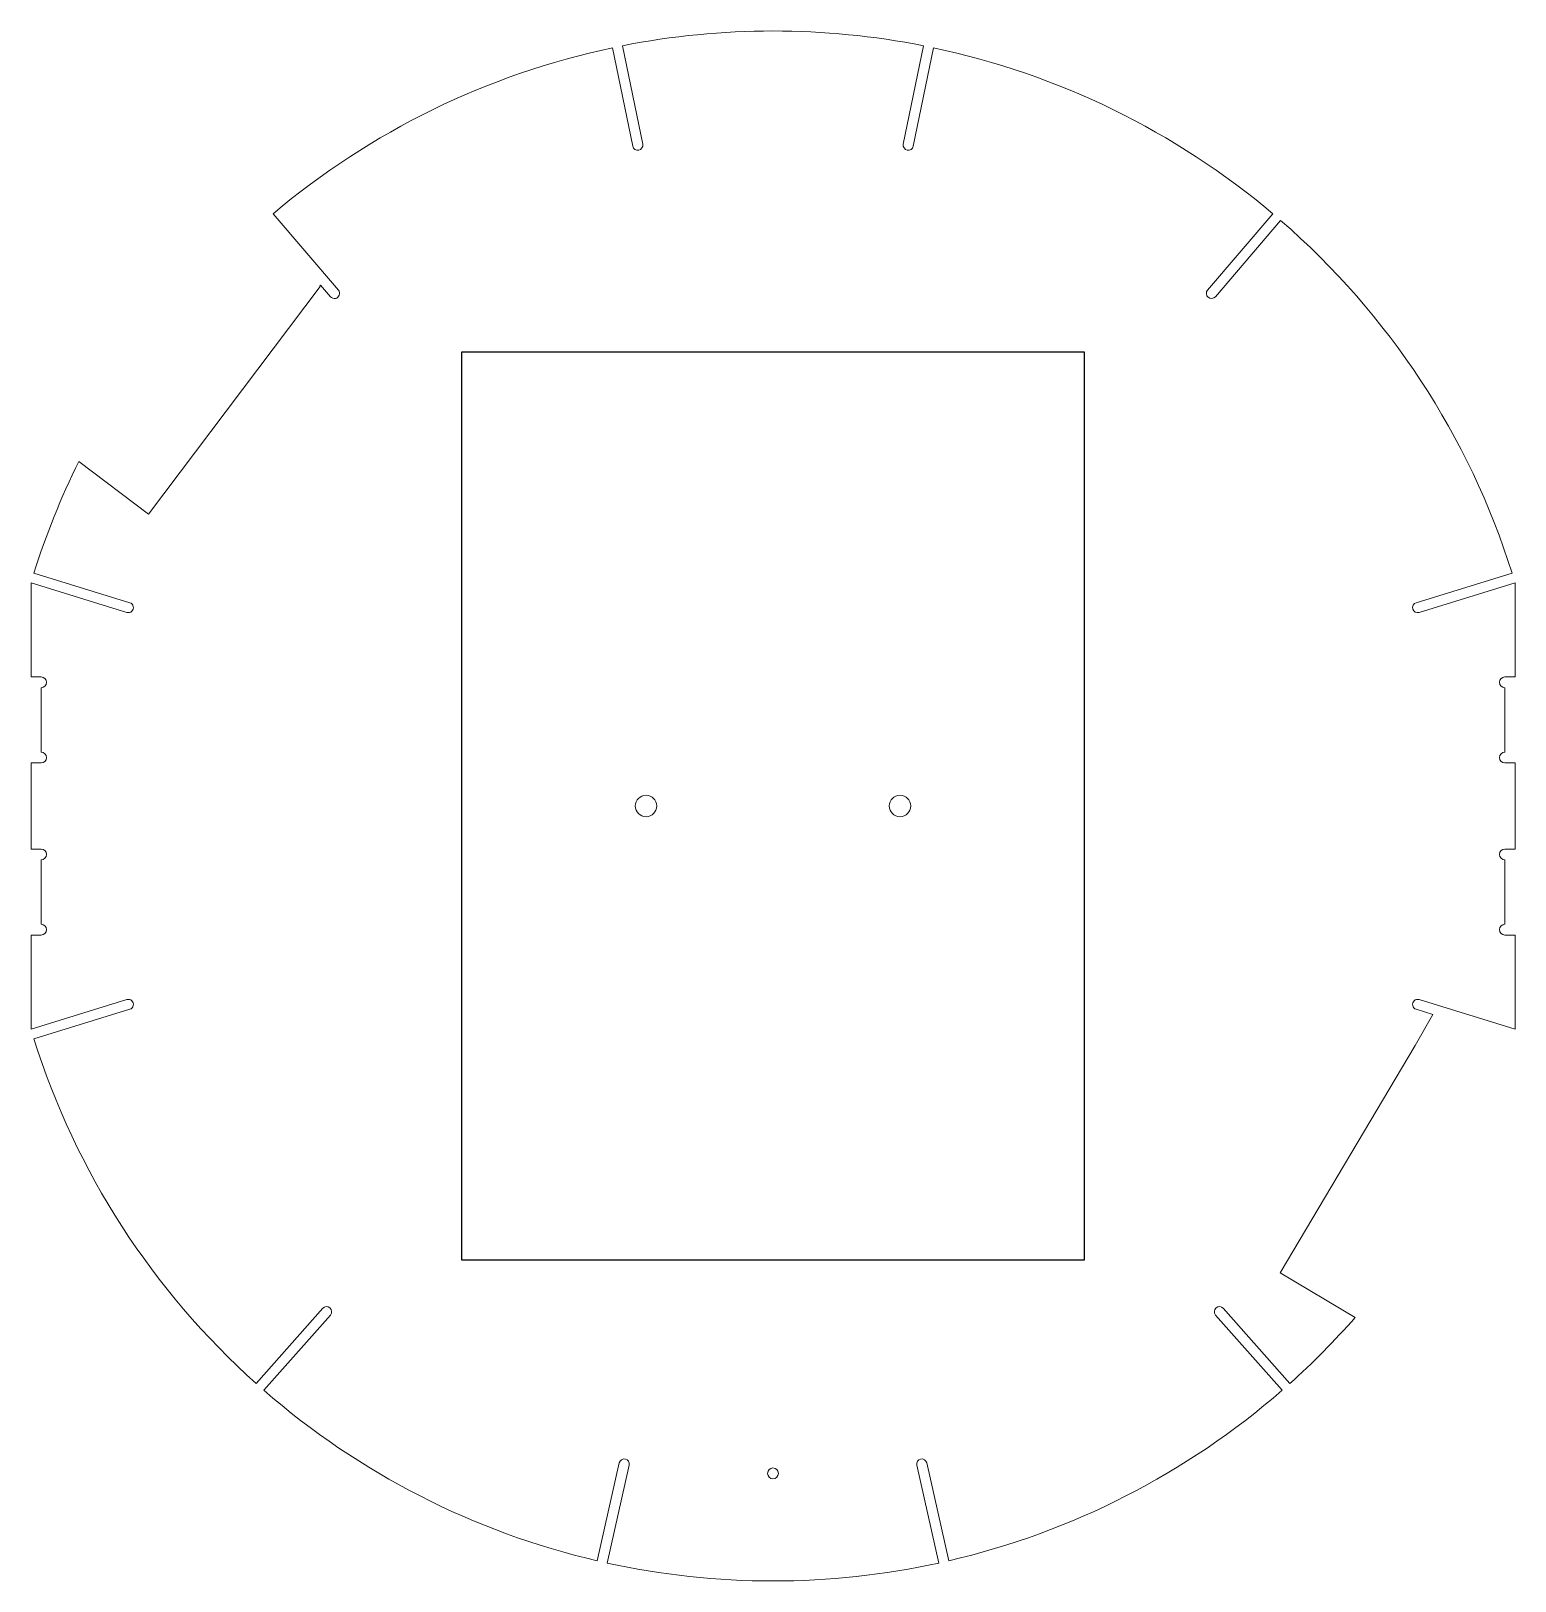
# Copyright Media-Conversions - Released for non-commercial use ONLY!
# Model space of a CAD drawing. Header units: millimetres. Extents: x 9 to 447, y 6 to 464.
import ezdxf

# ---------------------------------------------------------------- set-up
doc = ezdxf.new("R2010")
doc.units = ezdxf.units.MM
doc.layers.get('0').update_dxf_attribs({"lineweight": 25})
doc.layers.add('VISIBLE', color=7, linetype='Continuous', lineweight=0)

msp = doc.modelspace()

# ---------------------------------------------------------------- linework, layer by layer
for p, q in [((319.81, 368.9), (135.81, 368.9)), ((135.81, 368.9), (135.81, 100.9)), ((319.81, 100.9), (319.81, 368.9)), ((135.81, 100.9), (319.81, 100.9))]:
    msp.add_line(p, q)
at = {"layer": 'VISIBLE'}
for p, q in [((186.4, 429.7), (180.46, 458.74)), ((189.34, 430.3), (183.39, 459.35)), ((266.29, 430.3), (272.23, 459.35)), ((269.23, 429.7), (275.17, 458.74)), ((80.21, 409.72), (99.48, 387.2)), ((356.14, 387.2), (375.42, 409.72)), ((358.42, 385.25), (377.7, 407.77)), ((94.1, 388.3), (43.47, 321.08)), ((94.24, 388.71), (93.99, 388.38)), ((93.99, 388.38), (94.1, 388.3)), ((94.24, 388.71), (97.2, 385.25)), ((43.47, 321.08), (22.86, 336.61)), ((37.92, 294.92), (9.58, 303.65)), ((417.71, 294.92), (446.04, 303.65)), ((8.74, 273), (8.74, 300.77)), ((37.03, 292.06), (8.74, 300.77)), ((418.59, 292.06), (446.89, 300.77)), ((446.89, 300.77), (446.89, 273)), ((11.74, 273), (8.74, 273)), ((446.89, 273), (443.89, 273)), ((11.74, 250.77), (11.74, 269.82)), ((443.89, 269.82), (443.89, 250.77)), ((8.74, 247.6), (11.74, 247.6)), ((8.74, 222.2), (8.74, 247.6)), ((443.89, 247.6), (446.89, 247.6)), ((446.89, 247.6), (446.89, 222.2)), ((11.74, 222.2), (8.74, 222.2)), ((446.89, 222.2), (443.89, 222.2)), ((11.74, 199.97), (11.74, 219.02)), ((443.89, 219.02), (443.89, 199.97)), ((8.74, 196.8), (11.74, 196.8)), ((8.74, 169.03), (8.74, 196.8)), ((443.89, 196.8), (446.89, 196.8)), ((446.89, 196.8), (446.89, 169.03)), ((37.03, 177.74), (8.74, 169.03)), ((37.92, 174.87), (9.58, 166.15)), ((417.71, 174.87), (422.66, 173.35)), ((418.59, 177.74), (446.89, 169.03)), ((417.38, 164.21), (422.66, 173.35)), ((377.55, 97.1), (417.38, 164.21)), ((399.74, 83.93), (377.55, 97.1)), ((94.88, 86.6), (75.26, 64.37)), ((97.13, 84.61), (77.51, 62.39)), ((358.49, 84.61), (378.11, 62.39)), ((360.74, 86.6), (380.36, 64.37)), ((182.43, 40.98), (175.89, 12.07)), ((185.36, 40.32), (178.82, 11.4)), ((270.27, 40.32), (276.81, 11.4)), ((273.19, 40.98), (279.73, 12.07))]:
    msp.add_line(p, q, dxfattribs=at)
for centre, radius in [((190.32, 234.9), 3.17), ((265.31, 234.9), 3.17), ((227.81, 37.87), 1.59)]:
    msp.add_circle(centre, radius, dxfattribs=at)
for centre, radius, start, end in [((227.81, 234.9), 228.8, 78.8056, 101.1944), ((227.81, 234.9), 228.8, 101.9456, 130.1744), ((227.81, 234.9), 228.8, 49.8256, 78.0544), ((187.87, 430), 1.5, 191.57, 11.5691), ((267.76, 430), 1.5, 168.43, 348.4287), ((227.81, 234.9), 228.8, 17.4856, 49.0744), ((98.34, 386.22), 1.5, 220.5453, 40.55), ((357.28, 386.22), 1.5, 139.45, 319.4451), ((227.81, 234.9), 228.8, 153.6067, 162.5144), ((37.48, 293.49), 1.5, 252.8852, 72.89), ((418.15, 293.49), 1.5, 107.11, 287.1051), ((11.74, 271.41), 1.59, 270, 90), ((443.89, 271.41), 1.59, 90, 270), ((11.74, 249.19), 1.59, 270, 90), ((443.89, 249.19), 1.59, 90, 270), ((11.74, 220.61), 1.59, 270, 90), ((443.89, 220.61), 1.59, 90, 270), ((11.74, 198.39), 1.59, 270, 90), ((443.89, 198.39), 1.59, 90, 270), ((37.48, 176.31), 1.5, 287.11, 107.1144), ((418.15, 176.31), 1.5, 72.8855, 252.89), ((227.81, 234.9), 228.8, 197.4856, 228.1844), ((96.01, 85.61), 1.5, 318.5613, 138.56), ((359.62, 85.61), 1.5, 41.4405, 221.44), ((227.81, 234.9), 228.8, 311.8156, 318.7133), ((227.81, 234.9), 228.8, 228.9356, 256.8844), ((227.81, 234.9), 228.8, 283.1156, 311.0644), ((183.9, 40.65), 1.5, 347.2624, 167.26), ((271.73, 40.65), 1.5, 12.74, 192.7382), ((227.81, 234.9), 228.8, 257.6356, 282.3644)]:
    msp.add_arc(centre, radius, start, end, dxfattribs=at)

doc.saveas('drawing.dxf')
